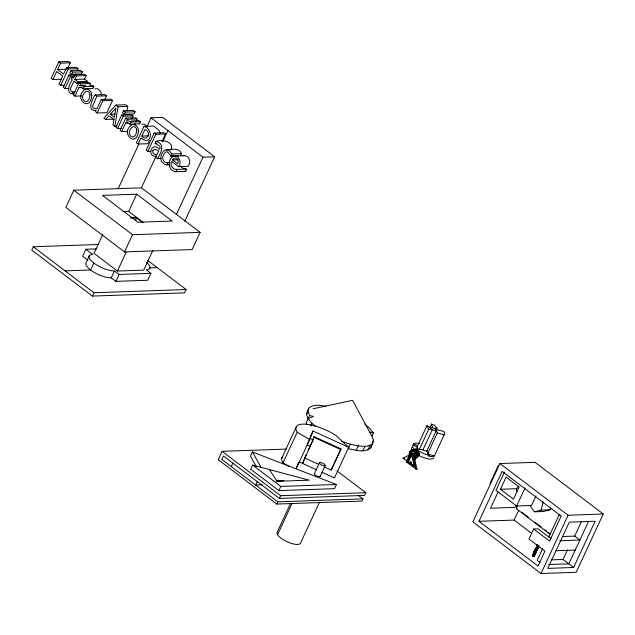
<?xml version="1.0" encoding="UTF-8"?>
<svg xmlns="http://www.w3.org/2000/svg" width="635" height="635" viewBox="0 0 635 635"><rect width="100%" height="100%" fill="white"/><g stroke="black" fill="none" stroke-linecap="round" stroke-linejoin="round"><path stroke-width="0.95" d="M415.385 450.755L415.361 449.961L412.433 450.064L412.48 450.858A3.175 2.508 88 0 1 414.25 451.834L414.98 454.104L415.608 454.12L415.187 456.097L413.718 457.676L414.155 457.422A3.977 3.135 88 0 0 418.727 453.819A3.977 3.135 88 0 0 413.909 450.54M415.258 455.93L414.782 456.771L414.322 456.224L414.695 455.549L418.282 455.827L418.56 454.858L415.631 454.962L415.703 453.93L419.251 453.803L418.433 451.58L416.631 450.707M416.846 457.065L418.592 456.073L419.251 453.803M409.44 454.985C407.71 448.739 417.417 449.016 415.6 455.136A3.977 3.135 88 0 1 413.369 457.891M412.266 450.866C416.497 450.969 414.25 455.962 414.155 457.422L417.179 457.319L417.806 456.668L417.346 456.12L416.846 456.644L417.179 457.319M538.266 545.64L537.194 544.711A1.23 0.635 -52.8 0 1 537.266 544.449M536.13 551.363L536.472 550.632C538.258 550.839 533.852 548.243 536.488 548.299M116.784 126.325L114.84 126.397L118.031 106.696L115.895 105.077L103.902 118.102L105.648 119.428L114.403 119.126M126.992 111.046L127.754 106.355L125.619 104.735L115.895 105.077M416.036 450.842L416.179 450.072L411.528 450.231L410.789 450.652L411.123 451.326L411.718 450.993L411.528 450.231M536.654 549.894L537.448 549.37L536.654 549.894L535.575 549.069L536.273 548.465M315.46 426.379L311.904 423.307L308.134 418.671L306.53 414.631L308.713 408.218C313.341 404.027 320.246 405.281 325.874 406.297M306.53 414.631L308.713 408.218M313.023 408.765L352.592 400.344L371.904 436.205L373.499 440.245L372.816 443.413C366.57 448.691 357.545 445.532 350.393 444.198L348.321 448.667C355.473 450.001 364.498 453.16 370.745 447.881L371.253 445.508M529.677 505.222L534.321 511.802L541.083 510.095L543.187 501.801M534.321 511.802L543.314 511.492L550.077 509.778L550.545 507.936M172.569 156.789L172.855 155.773M414.695 455.549L417.719 455.446L417.949 454.668L418.56 454.858M410.051 453.152L410.472 452.128L409.694 452.144L410.162 451.302L410.623 451.85M532.297 555.808C533.852 553.307 533.94 558.99 532.495 555.355M539.242 545.87L538.353 545.902C537.647 543.79 536.472 546.537 537.432 545.274M533.384 556.625L534.559 555.942L532.987 554.665L533.209 554.18L534.519 554.895L534.21 555.554M538.218 546.537L538.512 546.1M170.99 149.9C174.649 141.422 161.25 139.248 155.956 141.319C152.575 144.891 162.893 144.677 159.48 149.32C151.789 140.486 146.05 157.353 156.337 156.083L155.734 157.393L157.369 158.639L161.258 158.504M296.101 468.582L298.442 462.542M296.251 468.559L309.666 439.658L312.999 431.03L348.678 447.278L334.447 477.925L321.961 472.242M304.863 457.637L302.601 463.471L313.079 439.801L309.753 438.285L307.173 444.952L310.499 446.461M340.741 449.532L340.987 448.889L314.103 436.65L313.857 437.293L340.741 449.532L331.184 470.106L324.017 466.844M331.184 470.106L340.987 448.889M533.71 554.379C532.813 556.911 536.424 554.466 534.202 554.942C533.178 556.887 535.662 553.823 534.464 555.704M416.179 450.072L416.949 450.437L414.02 450.54L413.726 451.239L414.266 451.731L417.195 451.628L417.616 451.048L418.14 451.858L415.346 452.35M67.683 68.413L70.294 62.794L68.556 61.476L58.833 61.825L51.237 78.184L52.975 79.502L61.722 79.192M52.975 79.502L56.698 71.493L62.698 76.041L58.984 84.05L60.714 85.368L64.603 85.233M77.232 70.382L78.034 68.659L76.295 67.35L66.58 67.691L63.595 74.105L57.594 69.556L60.571 63.135L70.294 62.794M60.714 85.368L68.31 69.001L78.034 68.659M70.802 70.739L69.802 72.882L71.684 74.311L81.399 73.962L82.399 71.819L80.518 70.398L70.802 70.739L72.676 72.168L82.399 71.819M76.74 74.755L68.969 75.025L63.27 87.305L64.913 88.551L68.802 88.416M64.913 88.551L70.612 76.279L74.501 76.136M71.684 74.311L72.676 72.168M73.97 77.279L72.025 77.343L71.231 79.057L72.342 79.907C69.199 83.637 65.159 94.583 74.112 93.837M86.146 75.573L76.422 75.914L74.787 79.438L84.511 79.097L86.146 75.573L84.495 74.319L74.779 74.66L73.136 78.192L72.025 77.343M74.835 75.557L75.636 73.835M72.176 93.901L73.033 92.043L74.978 91.98M73.033 92.043C67.239 90.622 73.231 84.05 73.993 81.153L77.025 83.455L77.819 81.74L87.543 81.399L86.741 83.114M74.986 96.187L79.034 87.471L81.566 87.566L83.193 88.813L92.916 88.471L93.916 86.32L91.789 85.177L89.559 85.392L90.408 83.566L88.757 82.32L79.042 82.661L73.343 94.94L74.986 96.187L81.788 95.948M85.669 85.527L79.835 85.733L80.685 83.907L90.408 83.566M83.193 88.813L84.193 86.662L93.916 86.32M106.553 95.806L104.902 94.559L95.186 94.901C92.623 98.092 86.289 111.784 96.171 110.403L95.536 111.76L97.187 113.014L106.902 112.673L112.601 100.394L110.958 99.147L101.235 99.489L96.98 108.656L94.424 108.577L93.202 107.72A1.857 1.468 88 0 1 92.631 106.124L96.83 96.155L106.553 95.806L104.934 99.306M98.695 244.475L33.298 246.769L31.75 250.103L92.416 296.085L184.563 292.846L186.111 289.52L147.923 260.572M97.187 113.014L102.878 100.735L112.601 100.394M73.803 190.206L65.818 207.415L124.547 251.928L192.135 249.555L200.128 232.347L141.399 187.825L73.803 190.206L132.532 234.72L200.128 232.347M123.507 110.696L122.515 112.839L124.389 114.26L134.112 113.919L135.104 111.776L133.231 110.355L123.507 110.696L125.389 112.117L135.104 111.776M131.826 118.523L133.048 115.887L131.397 114.641L121.674 114.983L115.975 127.262L117.626 128.508L121.515 128.373M117.626 128.508L123.325 116.229L133.048 115.887M124.389 114.26L125.389 112.117M131.405 120.968L136.263 120.801L137.112 118.975L135.461 117.721L125.746 118.062L120.047 130.342L121.69 131.588L127.524 131.389M121.69 131.588L125.738 122.873L128.27 122.968L129.905 124.222L139.621 123.881L140.359 121.46L138.493 120.579L136.263 120.801M137.112 118.975L127.389 119.316L126.548 121.142L128.778 120.92L130.905 122.063L140.621 121.722M129.905 124.222L130.905 122.063M134.247 125.151L135.057 123.404M96.472 248.896L85.844 249.269L82.637 256.183L87.987 260.247M160.242 133.326L158.853 130.254L153.71 126.032L143.994 126.373L136.398 142.732L138.128 144.05L147.852 143.708L149.471 140.224M138.128 144.05L140.962 137.954C151.463 146.788 154.051 129.143 143.994 126.373M141.827 136.096L144.859 129.556C152.067 131.413 146.883 142.677 141.827 136.096L148.63 135.858M118.173 188.643L138.978 143.82M146.883 126.786L151.043 117.816L162.743 117.411L214.701 156.797L184.737 221.337M89.305 255.762L86.098 262.676A15.891 5.278 24.9 0 0 93.75 272.082A15.891 5.278 24.9 0 0 111.212 277.844L115.872 281.376L147.749 280.257L150.955 273.344L146.296 269.812A15.891 5.278 24.9 0 0 146.534 262.326M102.799 234.458L94.036 253.317L117.419 271.042L143.7 270.121L152.876 250.357M85.844 249.269L92.726 254.492A15.891 5.278 24.9 0 0 93.821 263.049L90.614 269.97L65.08 270.867M161.933 141.668L165.505 133.969L163.854 132.723L154.13 133.064L146.193 150.162L147.844 151.416L150.757 151.313M147.844 151.416L155.781 134.31L165.505 133.969M122.873 211.598L128.707 211.391L136.7 194.183L172.141 221.051L137.938 222.25L102.497 195.382L136.7 194.183M141.399 187.825L156.329 155.654M162.965 141.359L167.95 130.627M92.416 296.085L93.964 292.759L186.111 289.52M157.369 158.639C161.203 152.995 165.481 143.788 155.956 141.319M135.406 220.583L136.652 217.9L142.946 222.671M111.212 277.844L114.419 270.931A15.891 5.278 24.9 0 1 93.821 263.049M124.547 251.928L132.532 234.72M117.419 271.042L126.174 252.174M180.411 155.821L181.586 153.575C178.943 147.026 170.585 149.709 165.338 149.955C162.298 151.416 160.941 155.059 160.766 158.242A5.556 4.381 88 0 0 161.782 161.822L164.346 164.187L166.791 164.838L167.87 162.52L169.815 162.457M169.72 162.385C164.274 164.6 160.472 158.258 164.1 154.043C168.132 146.487 170.696 160.496 171.863 153.916L169.41 150.781L166.314 149.733M115.872 281.376L119.078 274.463L150.955 273.344M178.506 166.648C183.007 162.076 177.086 152.194 171.672 157.639C167.037 162.108 169.029 171.172 175.919 171.688L176.967 169.434L174.046 169.013L171.299 166.283L171.053 163.56L171.72 161.504L178.506 166.648L188.222 166.306C191.048 162.623 189.754 155.591 184.34 155.662L170.688 156.162M175.919 171.688L185.634 171.347C189.127 167.378 181.253 169.926 181.023 165.941M176.451 214.4L203.002 157.202L214.701 156.797M286.48 449.08L222.107 451.342L218.234 459.7L276.757 504.063L361.926 501.078L362.958 498.848L358.235 495.268M231.275 466.582L232.87 463.145M269.399 469.559L277.027 481.314L309.221 480.187L252.659 465.098L250.722 469.273L278.86 490.601L334.478 488.648L336.415 484.473L252.389 451.969L250.452 456.144L256.215 466.384M257.27 481.64L255.675 485.076L262.596 484.83M281.757 458.224L295.981 427.577M288.798 466.336L282.988 462.867L297.212 432.221A29.226 9.708 24.9 0 1 305.562 424.18A29.226 9.708 24.9 0 1 335.542 435.118L348.678 447.278M308.038 411.385L309.634 415.425L306.054 423.14L307.134 424.466M278.86 490.601L280.805 486.426L336.415 484.473M310.658 425.99L311.904 423.307M276.757 504.063L277.797 501.84L362.958 498.848M279.384 498.404L280.638 495.705L365.808 492.712L364.553 495.411L279.384 498.404L223.464 456.017L221.877 459.446L277.797 501.84M310.158 437.158L312.999 431.03M312.198 440.865L314.103 436.65M305.181 456.803L306.014 455.017M308.094 450.54L309.34 447.858M310.166 446.064L313.079 439.801M290.505 503.531L277.217 532.154A12.89 4.278 24.9 0 0 286.337 541.361A12.89 4.278 24.9 0 0 300.363 543.425L319.524 502.15M277.543 534.694L292.124 503.293M314.46 473.654L319.508 462.788M320.167 476.433L325.215 465.566A3.175 1.056 24.9 0 0 321.453 462.717A3.175 1.056 24.9 0 0 320.405 464.248A3.175 1.056 24.9 0 0 325.215 465.566M356.219 450.366L358.299 445.897M362.871 450.81L364.95 446.334M371.904 436.205L373.404 432.959L369.633 428.323L364.657 424.021M367.824 449.961L369.903 445.484M372.253 442.928L373.499 440.245M370.745 447.881L372.816 443.413M417.909 448.834L417.012 447.08L426.942 425.672L428.744 429.189L432.3 429.704L422.942 449.866L415.822 448.834L415.25 450.072A12.121 4.024 24.9 0 1 413.187 444.929L413.766 443.69A12.121 4.024 24.9 0 1 419.441 443.476M409.345 454.914L403.042 458.248L406.559 460.915L409.345 454.914L410.416 454.874M410.361 463.113L407.519 460.883L411.758 452.596L413.218 453.707L417.02 469.233L416.108 469.265L406.503 461.986L407.003 460.899L409.948 463.129L410.885 461.994L411.512 462.47L410.583 463.606L411.512 462.47M412.623 453.255L411.71 453.287L411.464 454.557L414.377 466.487L414.79 466.471L413.448 460.97M408.281 461.542L411.774 454.565M410.48 453.684L412.171 453.628L411.472 452.604M409.948 463.129L410.885 461.994M414.274 459.208L415.092 457.43M419.378 449.35L428.744 429.189M429.935 427.577L431.562 424.069L434.459 425.172L437.063 428.228L436.245 429.982M414.576 460.939L416.227 457.39M415.25 463.439L415.52 462.851M434.348 455.954A12.121 4.024 24.9 0 1 428.673 456.168L429.085 455.279L426.863 450.945L436.221 430.784L437.332 432.951L427.561 454.001L434.348 455.954L444.119 434.904A12.121 4.024 24.9 0 0 443.651 431.356L436.07 429.57M489.99 483.497L498.308 465.574M499.904 463.558L472.853 521.835L541.028 573.524L576.199 572.286L603.25 514.009L535.075 462.328L499.904 463.558L568.079 515.239L603.25 514.009M478.965 521.311L502.142 471.384L561.165 516.128L549.577 541.091L533.646 529.011L528.979 539.067L544.909 551.148L537.996 566.055L478.965 521.311L514.136 520.073L531.447 533.202M504.444 472.154L495.998 490.355L516.636 506L531.511 505.476L535.94 495.943M498.062 492.046L490.553 508.206L515.128 507.349L515.961 505.555M500.459 489.26L506.103 477.099L519.105 486.958L513.461 499.118L500.459 489.26L516.898 488.68M516.636 506L525.082 487.799M549.973 534.186L516.287 508.651L517.533 505.968M514.136 520.073L518.684 510.262M533.86 552.902L533.583 553.418L534.257 553.434C536.027 555.181 534.186 554.268 534.368 553.744L533.289 552.926L534.519 552.879M535.821 552.26C536.964 551.331 534.868 553.021 534.424 550.593L534.876 549.608L535.964 550.434L537.139 550.394M535.448 549.077L534.972 549.299L536.051 550.116L537.289 550.077L536.21 549.053M535.63 553.331L534.884 553.371L533.821 551.966L535.345 552.64L534.075 551.958M534.424 550.593L535.384 549.807M535.011 553.371L533.725 552.18M538.218 548.076L537.131 547.251L536.17 547.719L536.877 547.807C539.274 550.736 534.892 546.719 537.226 547.045L538.218 548.076L536.345 547.076M533.805 553.895L532.86 554.855L533.71 554.125M535.194 551.418C533.789 551.561 534.4 550.37 535.702 552.26C537.694 550.132 534.884 554.061 535.726 551.601M534.368 553.744C537.559 552.752 533.225 554.323 535.345 554.252M535.964 550.434L535.503 551.418L536.329 550.632M536.051 550.116L537.218 549.069L537.385 549.87M538.353 545.902L538.059 546.552L537.131 545.727M542.798 548.315L537.21 560.356L540.107 562.554M548.862 536.996L559.276 514.572L560.761 515.691M541.028 573.524L568.079 515.239M551.569 559.856L563.054 559.451L567.444 549.989M562.261 536.527L574.707 536.091L581.366 521.732M588.645 521.184L568.841 563.84L548.743 564.547M573.651 567.484L595.122 521.24L569.278 522.153L547.814 568.389L573.651 567.484L563.054 559.451M537.956 547.394C538.083 546.402 539.385 546.513 538.448 547.37C537.131 548.68 538.266 545.64 537.861 547.37C540.615 546.354 533.884 546.378 537.512 546.402M536.996 546.568L537.559 545.783M414.266 451.731L414.687 451.152L417.901 451.096M172.45 159.925L174.395 158.091C177.498 157.377 179.292 161.48 177.633 163.846L172.45 159.925L178.284 159.718M534.995 550.989L534.733 551.434L536.186 552.45M535.027 550.783L534.98 551.426M105.648 119.428L108.958 115.753L113.943 119.539L113.006 125.008L114.84 126.397M110.299 114.268L115.887 108.069L114.324 117.316L110.299 114.268L115.165 114.094M537.551 548.1L537.274 548.616L537.956 548.632M411.678 453.707L412.171 453.628M410.702 451.747L412.575 450.858M418.14 451.858L414.591 452.374L414.869 453.136L419.132 452.985M410.305 454.882L411.607 454.247M308.134 418.671L313.452 416.473L309.634 415.425M414.869 453.136L418.489 452.803L418.632 453.827L418.005 453.85L417.894 453.025L418.489 452.803M183.301 155.924L184.34 155.662M415.361 449.961L414.552 450.12L414.742 450.882M79.835 85.733L82.066 85.519L84.193 86.662M431.562 424.069L432.721 427.752L434.229 428.331L437.063 428.228M57.594 69.556L66.342 69.247M77.025 83.455L78.97 83.383M79.034 87.471L81.947 87.368M118.031 106.696L127.754 106.355M125.738 122.873L127.683 122.809M154.98 143.423L156.924 143.351M171.863 153.916L181.586 153.575M170.783 156.234L178.562 155.964M166.791 164.838L169.712 164.743M176.863 169.355L186.682 169.093M130.746 217.567L136.581 217.36M130.873 218.107L136.652 217.9M149.614 267.891L157.226 267.629M411.71 453.287L413.218 453.707M409.75 453.977L409.353 453.961M410.099 454.557C412.099 452.239 407.257 455.247 411.877 454.549M415.996 454.739L419.187 454.628M417.346 456.12L418.592 456.073M414.576 456.724L417.806 456.668M403.042 458.248L404.4 458.2M413.417 457.843L416.441 457.74L413.679 457.97M406.559 460.915L407.916 460.867M407.876 461.558L408.392 461.542L411.528 454.319M406.503 461.986L407.416 461.955M276.042 480.981L283.948 480.703M516.287 508.651L516.946 508.627M541.083 510.095L550.077 509.778M533.646 529.011L538.123 528.852L551.093 538.686M559.8 540.734L579.898 540.028L574.707 536.091M536.25 547.283L536.027 547.981L536.773 548.013M538.313 547.87L537.432 548.1M556.085 550.751L575.231 550.077M534.202 551.958L534.868 552.077M534.519 552.148L533.805 552.553M535.281 552.775L535.924 552.807L535.63 553.347M533.289 552.926C534.138 552.577 532.63 554.228 534.162 553.641M533.067 554.926L534.233 555.744M534.559 555.942L533.717 556.173M409.964 454.12L409.353 454.144L409.408 453.112L410.019 453.295M415.687 453.93L415.076 453.946L415.02 454.771L415.631 454.962M412.433 450.064L413.25 450.167L413.115 450.945L412.464 450.858L412.433 450.064A3.977 3.135 88 0 1 414.695 451.287L415.608 454.12M184.753 171.156L185.634 171.347M278.313 480.203L281.154 480.965M369.586 431.911L373.404 432.959M437.332 432.951L444.119 434.904M341.789 441.357L350.393 444.198M304.308 457.867L318.643 464.391M299.283 461.955L316.611 469.805M414.044 457.422L414.814 457.795M426.942 425.672L430.768 427.823M413.766 443.69L417.584 445.841M413.187 444.929L417.012 447.08M297.212 432.221L309.666 439.658M417.719 455.446L418.282 455.827M151.043 117.816L203.002 157.202M84.511 79.097L87.543 81.399M154.13 133.064L155.781 134.31M58.833 61.825L60.571 63.135M66.58 67.691L68.31 69.001M74.779 74.66L76.422 75.914M92.916 88.471L92.48 88.027M139.621 123.881L139.184 123.436M68.969 75.025L70.612 76.279M74.787 79.438L77.819 81.74M79.042 82.661L80.685 83.907M95.186 94.901L96.83 96.155M101.235 99.489L102.878 100.735M121.674 114.983L123.325 116.229M125.746 118.062L127.389 119.316M128.707 211.391L143.597 222.679M521.645 512.191L528.701 517.533M534.972 522.288L541.234 527.034M545.155 530.003L546.719 531.193M548.291 532.384L549.854 533.567M536.972 545.727L538.139 546.719M536.908 545.902L537.988 546.727M537.242 546.552L538.321 547.378M536.083 549.053L537.17 549.878M535.067 549.092L536.154 549.91M534.916 549.823L535.996 550.648M534.559 550.593L535.876 551.593M534.138 551.823L535.345 552.64M533.821 551.966L535.702 553.498M533.384 552.712L534.821 553.728M410.472 462.01L411.099 462.486M532.598 555.149L533.837 556.173M410.988 463.59L414.79 466.471M532.447 555.8L533.535 556.617M410.583 463.606L414.377 466.487M415.544 468.114L417.02 469.233M114.419 270.931L119.078 274.463M336.931 470.829L365.808 492.712M33.298 246.769L93.964 292.759M252.659 465.098L280.805 486.426M222.107 451.342L280.638 495.705M414.02 450.54L414.687 451.152M147.368 126.865L144.796 124.484A5.723 4.516 88 0 0 141.811 124.381M417.195 451.628L417.616 452.271M410.329 455.628L410.694 456.24M252.389 451.969L261.033 467.328M415.115 451.961L415.465 452.906M412.305 453.739L416.108 469.265M101.552 95.115L100.663 91.456L98.092 89.075A5.723 4.516 88 0 0 95.107 88.979M282.988 462.867A29.226 9.708 24.9 0 1 282.718 456.549M320.088 475.805A3.175 1.056 24.9 0 1 317.087 476.099A3.175 1.056 24.9 0 1 314.714 473.472M517.041 491.101A3.175 1.643 -52.8 0 1 516.668 488.879A3.175 1.643 -52.8 0 1 518.882 486.132M434.229 428.331A3.175 1.056 24.9 0 1 436.094 430.816A3.175 1.056 24.9 0 1 431.324 428.99A3.175 1.056 24.9 0 1 432.721 427.752M427.117 450.771A3.175 1.056 24.9 0 1 422.315 449.445M429.085 455.279A12.121 4.024 24.9 0 1 415.822 448.834M433.753 457.637A12.121 4.024 24.9 0 1 418.981 455.486M412.631 450.683A12.121 4.024 24.9 0 1 412.163 447.143M409.535 454.985A3.977 3.135 88 0 1 411.766 450.175M410.147 453.152A3.175 2.508 88 0 1 410.4 452.39M410.805 451.739A3.175 2.508 88 0 1 411.932 450.945M414.988 454.922A3.175 2.508 88 0 1 413.814 456.819M410.48 456.247A3.175 2.508 88 0 1 410.083 455.581M409.829 454.803A3.175 2.508 88 0 1 411.409 451.041A3.175 2.508 88 0 1 414.536 452.763A3.175 2.508 88 0 1 413.504 456.827M89.964 94.456C89.416 108.418 76.629 98.465 86.003 91.456A3.27 2.58 88 0 1 87.892 91.416L89.098 92.329A3.246 2.564 88 0 1 89.964 94.456M136.668 129.865C136.12 143.82 123.341 133.874 132.715 126.865A3.27 2.58 88 0 1 134.596 126.817L135.803 127.738A3.246 2.564 88 0 1 136.668 129.865M91.829 95.456C89.876 113.705 72.604 97.02 85.384 89.321A5.723 4.516 88 0 1 88.368 89.416L90.94 91.797L91.829 95.456M138.533 130.866C136.581 149.106 119.309 132.429 132.096 124.722A5.723 4.516 88 0 1 135.072 124.825L137.652 127.206L138.533 130.866M152.995 150.328C151.638 152.837 154.734 155.329 157.139 154.368L158.718 150.963L154.797 149.106L152.995 150.328"/></g></svg>
